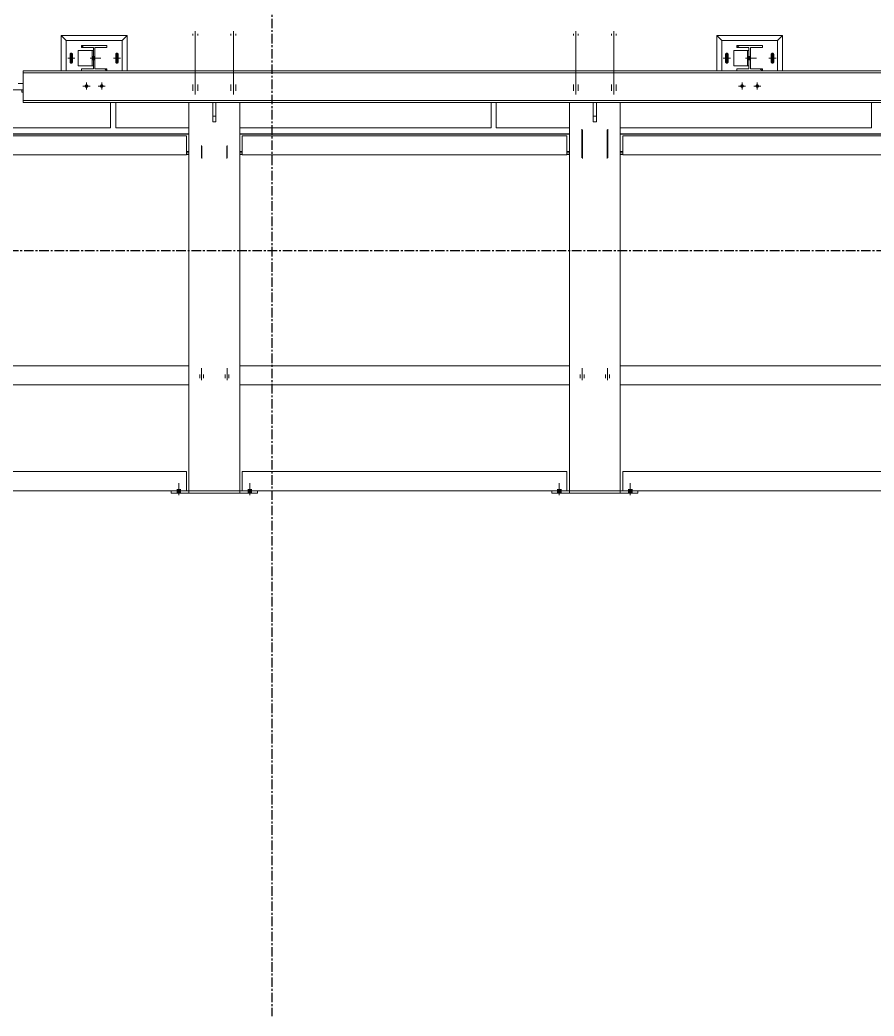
# Model space of a CAD drawing. Header units: millimetres. Extents: x -187664 to 435448, y -313239 to 299894.
# Drawn here: x 18172 to 21540, y -89020 to -85093 of the extents above; entities that cross this region are included whole.
import ezdxf

# ---------------------------------------------------------------- set-up
doc = ezdxf.new("R2010")
doc.units = ezdxf.units.MM
for name, pattern in [('CENTER', [2, 1.25, -0.25, 0.25, -0.25]), ('XKITLINE00', [0]), ('XKITLINE02', [4, 2, -2])]:
    doc.linetypes.add(name, pattern=pattern)
for name, color, linetype in [('000 - EXISTING_CONCRETE_MAIN_COLOR_1', 7, 'Continuous'), ('000 - EXISTING_PRECAST_MAIN_COLOR_1', 7, 'Continuous'), ('000 - EXISTING_STEEL-STRUCTURE_MAIN_COLOR_1', 7, 'Continuous'), ('000 - EXISTING_STEEL-STRUCTURE_MAIN_COLOR_2', 7, 'Continuous'), ('000 - EXISTING_STEEL-STRUCTURE_MAIN_COLOR_251', 7, 'Continuous')]:
    doc.layers.add(name, color=color, linetype=linetype)
doc.layers.add('000 - EXISTING_STEEL-STRUCTURE_DEF_SUB', color=7, linetype='Continuous', plot=False)
doc.layers.add('Bolt', color=7, linetype='Continuous', lineweight=0)
doc.layers.add('Part', color=7, linetype='Continuous', lineweight=0)

# ---------------------------------------------------------------- blocks, each defined once
blk = doc.blocks.new('*A112111')
at = {"layer": '000 - EXISTING_STEEL-STRUCTURE_DEF_SUB', "color": 7, "linetype": 'XKITLINE00', "lineweight": 0}
for p, q in [((162.343981, 138.520027), (162.279981, 138.584027)), ((162.279981, 138.584027), (162.279981, 138.584027)), ((162.703981, 138.160027), (162.655981, 138.208027)), ((163.079981, 137.784027), (163.015981, 137.848027))]:
    blk.add_line(p, q, dxfattribs=at)
blk = doc.blocks.new('*A113112')
at = {"layer": '000 - EXISTING_STEEL-STRUCTURE_DEF_SUB', "color": 7, "linetype": 'XKITLINE00', "lineweight": 0}
for p, q in [((183.019981, 138.520027), (182.955981, 138.584027)), ((182.955981, 138.584027), (182.955981, 138.584027)), ((183.379981, 138.160027), (183.331981, 138.208027)), ((183.755981, 137.784027), (183.691981, 137.848027))]:
    blk.add_line(p, q, dxfattribs=at)
blk = doc.blocks.new('*A302296')
at = {"layer": '000 - EXISTING_STEEL-STRUCTURE_MAIN_COLOR_251', "color": 7, "linetype": 'XKITLINE00', "lineweight": 0}
for p, q in [((157.552005, 125.14304), (157.552005, 124.54304)), ((157.552005, 125.14304), (165.592005, 125.14304)), ((165.592005, 125.14304), (165.592005, 124.54304)), ((157.552005, 124.54304), (165.592005, 124.54304))]:
    blk.add_line(p, q, dxfattribs=at)
blk = doc.blocks.new('*A304298')
at = {"layer": '000 - EXISTING_STEEL-STRUCTURE_MAIN_COLOR_251', "color": 7, "linetype": 'XKITLINE00', "lineweight": 0}
for p, q in [((157.472005, 128.48232), (165.672005, 128.48232)), ((157.472005, 127.88232), (165.672005, 127.88232))]:
    blk.add_line(p, q, dxfattribs=at)
blk = doc.blocks.new('*A305299')
at = {"layer": '000 - EXISTING_STEEL-STRUCTURE_MAIN_COLOR_251', "color": 7, "linetype": 'XKITLINE00', "lineweight": 0}
for p, q in [((157.472005, 135.794399), (165.672005, 135.794399)), ((157.472005, 135.790212), (165.672005, 135.790212)), ((165.592005, 135.735782), (157.552005, 135.735782)), ((157.552005, 135.735782), (157.552005, 135.731595)), ((157.552005, 135.731595), (165.592005, 135.731595)), ((157.552005, 135.731595), (157.552005, 135.132418)), ((165.592005, 135.731595), (165.592005, 135.735782)), ((165.592005, 135.132418), (165.592005, 135.731595)), ((157.472005, 135.242963), (157.552005, 135.242963)), ((157.472005, 135.194814), (157.552005, 135.194814)), ((157.472005, 135.142885), (157.552005, 135.142885)), ((157.552005, 135.132418), (165.592005, 135.132418)), ((165.592005, 135.242963), (165.672005, 135.242963)), ((165.592005, 135.194814), (165.672005, 135.194814)), ((165.592005, 135.142885), (165.672005, 135.142885))]:
    blk.add_line(p, q, dxfattribs=at)
blk = doc.blocks.new('*A311305')
at = {"layer": '000 - EXISTING_PRECAST_MAIN_COLOR_1', "color": 7, "linetype": 'XKITLINE00', "lineweight": 0}
for p, q in [((153.680005, 137.186511), (153.680005, 135.986511)), ((153.680005, 137.186511), (155.591973, 137.186511)), ((157.480005, 136.226511), (157.480005, 137.151988)), ((160.439981, 137.186511), (157.751973, 137.186511)), ((160.400005, 137.106511), (160.400005, 137.186511)), ((160.400005, 137.106511), (160.439981, 137.108509)), ((160.439981, 137.106511), (160.400005, 137.106511)), ((163.200005, 135.986511), (163.200005, 136.784027)), ((157.472005, 136.226511), (157.480005, 136.226511)), ((153.680005, 135.986511), (155.872005, 135.986511)), ((157.472005, 135.986511), (163.200005, 135.986511))]:
    blk.add_line(p, q, dxfattribs=at)
blk = doc.blocks.new('*A408397')
at = {"layer": '000 - EXISTING_CONCRETE_MAIN_COLOR_1', "color": 7, "linetype": 'XKITLINE00', "lineweight": 0}
blk.add_line((160.279981, 137.384027), (160.439981, 137.384027), dxfattribs=at)
blk = doc.blocks.new('*A443432')
at = {"layer": '000 - EXISTING_STEEL-STRUCTURE_MAIN_COLOR_2', "color": 7, "linetype": 'XKITLINE00', "lineweight": 0}
for p, q in [((160.439981, 137.784027), (160.439981, 136.784027)), ((160.439981, 137.784027), (162.279981, 137.784027)), ((160.439981, 137.720027), (206.271981, 137.720027)), ((163.079981, 137.784027), (182.955981, 137.784027)), ((183.755981, 137.784027), (203.631981, 137.784027)), ((206.271981, 137.784027), (204.431981, 137.784027)), ((206.271981, 137.784027), (206.271981, 136.784027)), ((160.439981, 136.848027), (206.271981, 136.848027)), ((160.439981, 136.784027), (206.271981, 136.784027))]:
    blk.add_line(p, q, dxfattribs=at)
blk = doc.blocks.new('*A492481')
at = {"layer": '000 - EXISTING_STEEL-STRUCTURE_MAIN_COLOR_251', "color": 7, "linetype": 'XKITLINE00', "lineweight": 0}
for p, q in [((179.352005, 125.14304), (179.352005, 124.54304)), ((179.352005, 125.14304), (189.592005, 125.14304)), ((189.592005, 125.14304), (189.592005, 124.54304)), ((179.352005, 124.54304), (189.592005, 124.54304))]:
    blk.add_line(p, q, dxfattribs=at)
blk = doc.blocks.new('*A493482')
at = {"layer": '000 - EXISTING_STEEL-STRUCTURE_MAIN_COLOR_251', "color": 7, "linetype": 'XKITLINE00', "lineweight": 0}
for p, q in [((167.352005, 125.14304), (167.352005, 124.54304)), ((167.352005, 125.14304), (177.592005, 125.14304)), ((177.592005, 125.14304), (177.592005, 124.54304)), ((167.352005, 124.54304), (177.592005, 124.54304))]:
    blk.add_line(p, q, dxfattribs=at)
blk = doc.blocks.new('*A494483')
at = {"layer": '000 - EXISTING_STEEL-STRUCTURE_DEF_SUB', "color": 7, "linetype": 'XKITLINE00', "lineweight": 0}
for p, q in [((163.079981, 138.584027), (162.279981, 138.584027)), ((162.279981, 138.584027), (162.279981, 138.520027)), ((163.079981, 138.520027), (163.079981, 138.584027)), ((162.279981, 138.520027), (162.655981, 138.520027)), ((162.655981, 138.520027), (162.655981, 137.848027)), ((162.703981, 138.520027), (163.079981, 138.520027)), ((162.703981, 137.848027), (162.703981, 138.520027)), ((162.655981, 137.848027), (162.279981, 137.848027)), ((162.279981, 137.848027), (162.279981, 137.784027)), ((162.279981, 137.784027), (163.079981, 137.784027)), ((163.079981, 137.848027), (162.703981, 137.848027)), ((163.079981, 137.784027), (163.079981, 137.848027))]:
    blk.add_line(p, q, dxfattribs=at)
blk = doc.blocks.new('*A495484')
at = {"layer": '000 - EXISTING_STEEL-STRUCTURE_DEF_SUB', "color": 7, "linetype": 'XKITLINE00', "lineweight": 0}
for p, q in [((183.755981, 138.584027), (182.955981, 138.584027)), ((182.955981, 138.584027), (182.955981, 138.520027)), ((183.755981, 138.520027), (183.755981, 138.584027)), ((182.955981, 138.520027), (183.331981, 138.520027)), ((183.331981, 138.520027), (183.331981, 137.848027)), ((183.379981, 138.520027), (183.755981, 138.520027)), ((183.379981, 137.848027), (183.379981, 138.520027)), ((183.331981, 137.848027), (182.955981, 137.848027)), ((182.955981, 137.848027), (182.955981, 137.784027)), ((182.955981, 137.784027), (183.755981, 137.784027)), ((183.755981, 137.848027), (183.379981, 137.848027)), ((183.755981, 137.784027), (183.755981, 137.848027))]:
    blk.add_line(p, q, dxfattribs=at)
blk = doc.blocks.new('*A496485')
at = {"layer": '000 - EXISTING_STEEL-STRUCTURE_MAIN_COLOR_251', "color": 7, "linetype": 'XKITLINE00', "lineweight": 0}
for p, q in [((179.272005, 128.48232), (189.672005, 128.48232)), ((179.272005, 127.88232), (189.672005, 127.88232))]:
    blk.add_line(p, q, dxfattribs=at)
blk = doc.blocks.new('*A497486')
at = {"layer": '000 - EXISTING_STEEL-STRUCTURE_MAIN_COLOR_251', "color": 7, "linetype": 'XKITLINE00', "lineweight": 0}
for p, q in [((167.272005, 128.48232), (177.672005, 128.48232)), ((167.272005, 127.88232), (177.672005, 127.88232))]:
    blk.add_line(p, q, dxfattribs=at)
blk = doc.blocks.new('*A498487')
at = {"layer": '000 - EXISTING_STEEL-STRUCTURE_MAIN_COLOR_251', "color": 7, "linetype": 'XKITLINE00', "lineweight": 0}
for p, q in [((179.272005, 135.794399), (189.672005, 135.794399)), ((179.272005, 135.790212), (189.672005, 135.790212)), ((189.592005, 135.735782), (179.352005, 135.735782)), ((179.352005, 135.735782), (179.352005, 135.731595)), ((179.352005, 135.731595), (189.592005, 135.731595)), ((179.352005, 135.731595), (179.352005, 135.132418)), ((189.592005, 135.731595), (189.592005, 135.735782)), ((189.592005, 135.132418), (189.592005, 135.731595)), ((179.272005, 135.242963), (179.352005, 135.242963)), ((179.272005, 135.194814), (179.352005, 135.194814)), ((179.272005, 135.142885), (179.352005, 135.142885)), ((179.352005, 135.132418), (189.592005, 135.132418)), ((189.592005, 135.242963), (189.672005, 135.242963)), ((189.592005, 135.194814), (189.672005, 135.194814)), ((189.592005, 135.142885), (189.672005, 135.142885))]:
    blk.add_line(p, q, dxfattribs=at)
blk = doc.blocks.new('*A499488')
at = {"layer": '000 - EXISTING_STEEL-STRUCTURE_MAIN_COLOR_251', "color": 7, "linetype": 'XKITLINE00', "lineweight": 0}
for p, q in [((167.272005, 135.794399), (177.672005, 135.794399)), ((167.272005, 135.790212), (177.672005, 135.790212)), ((177.592005, 135.735782), (167.352005, 135.735782)), ((167.352005, 135.735782), (167.352005, 135.731595)), ((167.352005, 135.731595), (177.592005, 135.731595)), ((167.352005, 135.731595), (167.352005, 135.132418)), ((177.592005, 135.731595), (177.592005, 135.735782)), ((177.592005, 135.132418), (177.592005, 135.731595)), ((167.272005, 135.242963), (167.352005, 135.242963)), ((167.272005, 135.194814), (167.352005, 135.194814)), ((167.272005, 135.142885), (167.352005, 135.142885)), ((167.352005, 135.132418), (177.592005, 135.132418)), ((177.592005, 135.242963), (177.672005, 135.242963)), ((177.592005, 135.194814), (177.672005, 135.194814)), ((177.592005, 135.142885), (177.672005, 135.142885))]:
    blk.add_line(p, q, dxfattribs=at)
blk = doc.blocks.new('*A500489')
at = {"layer": '000 - EXISTING_STEEL-STRUCTURE_MAIN_COLOR_1', "color": 7, "linetype": 'XKITLINE00', "lineweight": 0}
for p, q in [((177.112005, 124.46304), (177.112005, 124.54304)), ((179.832005, 124.46304), (177.112005, 124.46304)), ((179.352005, 124.54304), (177.592005, 124.54304)), ((177.672005, 124.54304), (177.672005, 124.46304)), ((179.272005, 124.46304), (179.272005, 124.54304)), ((179.832005, 124.46304), (179.832005, 124.54304))]:
    blk.add_line(p, q, dxfattribs=at)
blk = doc.blocks.new('*A501490')
at = {"layer": '000 - EXISTING_STEEL-STRUCTURE_MAIN_COLOR_1', "color": 7, "linetype": 'XKITLINE00', "lineweight": 0}
for p, q in [((165.112005, 124.46304), (165.112005, 124.54304)), ((167.832005, 124.46304), (165.112005, 124.46304)), ((167.352005, 124.54304), (165.592005, 124.54304)), ((165.672005, 124.54304), (165.672005, 124.46304)), ((167.272005, 124.46304), (167.272005, 124.54304)), ((167.832005, 124.46304), (167.832005, 124.54304))]:
    blk.add_line(p, q, dxfattribs=at)
blk = doc.blocks.new('*A503492')
at = {"layer": '000 - EXISTING_PRECAST_MAIN_COLOR_1', "color": 7, "linetype": 'XKITLINE00', "lineweight": 0}
for p, q in [((175.360005, 136.784027), (175.360005, 135.986511)), ((187.200005, 135.986511), (187.200005, 136.784027)), ((175.360005, 135.986511), (177.672005, 135.986511)), ((179.272005, 135.986511), (187.200005, 135.986511))]:
    blk.add_line(p, q, dxfattribs=at)
blk = doc.blocks.new('*A504493')
at = {"layer": '000 - EXISTING_PRECAST_MAIN_COLOR_1', "color": 7, "linetype": 'XKITLINE00', "lineweight": 0}
for p, q in [((163.360005, 136.784027), (163.360005, 135.986511)), ((175.200005, 135.986511), (175.200005, 136.784027)), ((163.360005, 135.986511), (165.672005, 135.986511)), ((167.272005, 135.986511), (175.200005, 135.986511))]:
    blk.add_line(p, q, dxfattribs=at)
blk = doc.blocks.new('*A505494')
at = {"layer": '000 - EXISTING_STEEL-STRUCTURE_MAIN_COLOR_1', "color": 7, "linetype": 'XKITLINE00', "lineweight": 0}
for p, q in [((177.672005, 124.54304), (177.672005, 136.784027)), ((179.272005, 136.784027), (179.272005, 124.54304)), ((179.272005, 124.54304), (177.672005, 124.54304))]:
    blk.add_line(p, q, dxfattribs=at)
blk = doc.blocks.new('*A506495')
at = {"layer": '000 - EXISTING_STEEL-STRUCTURE_MAIN_COLOR_1', "color": 7, "linetype": 'XKITLINE00', "lineweight": 0}
for p, q in [((165.672005, 124.54304), (165.672005, 136.784027)), ((167.272005, 136.784027), (167.272005, 124.54304)), ((167.272005, 124.54304), (165.672005, 124.54304))]:
    blk.add_line(p, q, dxfattribs=at)
blk = doc.blocks.new('*A507496')
at = {"layer": 'Part', "color": 7, "linetype": 'XKITLINE00', "lineweight": 0}
for p, q in [((160.400005, 137.106511), (160.400005, 137.186511)), ((160.400005, 137.186511), (160.439981, 137.186511)), ((160.439981, 137.106511), (160.400005, 137.106511))]:
    blk.add_line(p, q, dxfattribs=at)
blk = doc.blocks.new('*A508497')
at = {"layer": 'Part', "color": 7, "linetype": 'XKITLINE00', "lineweight": 0}
for p, q in [((166.424005, 136.171017), (166.424005, 136.784027)), ((166.520005, 136.784027), (166.520005, 136.171017)), ((166.424005, 136.351988), (166.520005, 136.351988)), ((166.520005, 136.171017), (166.424005, 136.171017))]:
    blk.add_line(p, q, dxfattribs=at)
blk = doc.blocks.new('*A509498')
at = {"layer": '000 - EXISTING_STEEL-STRUCTURE_DEF_SUB', "color": 7, "linetype": 'XKITLINE00', "lineweight": 0}
for p, q in [((162.655981, 138.424053), (162.175981, 138.424053)), ((162.175981, 138.424053), (162.175981, 137.944053)), ((162.615981, 138.424053), (162.615981, 137.944053)), ((162.175981, 137.944053), (162.655981, 137.944053))]:
    blk.add_line(p, q, dxfattribs=at)
blk = doc.blocks.new('*A510499')
at = {"layer": '000 - EXISTING_STEEL-STRUCTURE_DEF_SUB', "color": 7, "linetype": 'XKITLINE00', "lineweight": 0}
for p, q in [((161.639981, 137.784027), (161.639981, 138.904027)), ((161.639981, 138.904027), (163.719981, 138.904027)), ((161.799981, 138.744027), (161.639981, 138.904027)), ((163.559981, 138.744027), (163.719981, 138.904027)), ((163.719981, 138.904027), (163.719981, 137.784027))]:
    blk.add_line(p, q, dxfattribs=at)
blk = doc.blocks.new('*A511500')
at = {"layer": '000 - EXISTING_STEEL-STRUCTURE_DEF_SUB', "color": 7, "linetype": 'XKITLINE00', "lineweight": 0}
for p, q in [((163.559981, 138.744027), (161.799981, 138.744027)), ((161.799981, 138.744027), (161.799981, 137.784027)), ((163.559981, 137.784027), (163.559981, 138.744027))]:
    blk.add_line(p, q, dxfattribs=at)
blk = doc.blocks.new('*A512501')
at = {"layer": 'Part', "color": 7, "linetype": 'XKITLINE00', "lineweight": 0}
for p, q in [((178.424005, 136.171017), (178.424005, 136.784027)), ((178.520005, 136.784027), (178.520005, 136.171017)), ((178.424005, 136.351988), (178.520005, 136.351988)), ((178.520005, 136.171017), (178.424005, 136.171017))]:
    blk.add_line(p, q, dxfattribs=at)
blk = doc.blocks.new('*A513502')
at = {"layer": '000 - EXISTING_STEEL-STRUCTURE_DEF_SUB', "color": 7, "linetype": 'XKITLINE00', "lineweight": 0}
for p, q in [((184.235981, 138.744027), (182.475981, 138.744027)), ((182.475981, 138.744027), (182.475981, 137.784027)), ((184.235981, 137.784027), (184.235981, 138.744027))]:
    blk.add_line(p, q, dxfattribs=at)
blk = doc.blocks.new('*A514503')
at = {"layer": '000 - EXISTING_STEEL-STRUCTURE_DEF_SUB', "color": 7, "linetype": 'XKITLINE00', "lineweight": 0}
for p, q in [((182.315981, 137.784027), (182.315981, 138.904027)), ((182.315981, 138.904027), (184.395981, 138.904027)), ((182.475981, 138.744027), (182.315981, 138.904027)), ((184.235981, 138.744027), (184.395981, 138.904027)), ((184.395981, 138.904027), (184.395981, 137.784027))]:
    blk.add_line(p, q, dxfattribs=at)
blk = doc.blocks.new('*A515504')
at = {"layer": '000 - EXISTING_STEEL-STRUCTURE_DEF_SUB', "color": 7, "linetype": 'XKITLINE00', "lineweight": 0}
for p, q in [((183.331981, 138.424053), (182.851981, 138.424053)), ((182.851981, 138.424053), (182.851981, 137.944053)), ((183.291981, 138.424053), (183.291981, 137.944053)), ((182.851981, 137.944053), (183.331981, 137.944053))]:
    blk.add_line(p, q, dxfattribs=at)
blk = doc.blocks.new('*A516505')
at = {"layer": '000 - EXISTING_STEEL-STRUCTURE_DEF_SUB', "color": 7, "linetype": 'XKITLINE02', "lineweight": 0}
for p, q in [((178.063507, 135.04366), (178.063507, 135.426503)), ((178.080071, 135.022904), (178.080071, 135.405747))]:
    blk.add_line(p, q, dxfattribs=at)
blk = doc.blocks.new('*A517506')
at = {"layer": '000 - EXISTING_STEEL-STRUCTURE_DEF_SUB', "color": 7, "linetype": 'XKITLINE02', "lineweight": 0}
for p, q in [((178.880493, 135.04366), (178.880493, 135.426503)), ((178.863929, 135.022904), (178.863929, 135.405747))]:
    blk.add_line(p, q, dxfattribs=at)
blk = doc.blocks.new('*A518507')
at = {"layer": 'Bolt', "color": 7, "linetype": 'XKITLINE02', "lineweight": 0}
for p, q in [((178.863929, 135.058932), (178.863929, 135.921127)), ((178.880493, 135.079688), (178.880493, 135.941883))]:
    blk.add_line(p, q, dxfattribs=at)
blk = doc.blocks.new('*A519508')
at = {"layer": 'Bolt', "color": 7, "linetype": 'XKITLINE02', "lineweight": 0}
for p, q in [((178.063507, 135.079688), (178.063507, 135.941883)), ((178.080071, 135.058932), (178.080071, 135.921127))]:
    blk.add_line(p, q, dxfattribs=at)
blk = doc.blocks.new('*A520509')
at = {"layer": 'Bolt', "color": 7, "linetype": 'XKITLINE02', "lineweight": 0}
for p, q in [((177.795973, 138.951988), (177.795973, 138.903988)), ((177.795973, 138.951988), (177.795973, 138.903988)), ((177.871973, 139.036468), (177.871973, 136.871988)), ((177.871973, 139.036468), (177.871973, 136.871988)), ((177.947973, 138.951988), (177.947973, 138.903988)), ((177.947973, 138.951988), (177.947973, 138.903988)), ((178.995973, 138.951988), (178.995973, 138.903988)), ((178.995973, 138.951988), (178.995973, 138.903988)), ((179.071973, 139.036468), (179.071973, 136.871988)), ((179.071973, 139.036468), (179.071973, 136.871988)), ((179.147973, 138.951988), (179.147973, 138.903988)), ((179.147973, 138.951988), (179.147973, 138.903988)), ((177.795973, 137.351988), (177.795973, 137.151988)), ((177.795973, 137.351988), (177.795973, 137.151988)), ((177.947973, 137.351988), (177.947973, 137.151988)), ((177.947973, 137.351988), (177.947973, 137.151988)), ((178.995973, 137.351988), (178.995973, 137.151988)), ((178.995973, 137.351988), (178.995973, 137.151988)), ((179.147973, 137.351988), (179.147973, 137.151988)), ((179.147973, 137.351988), (179.147973, 137.151988))]:
    blk.add_line(p, q, dxfattribs=at)
blk = doc.blocks.new('*A521510')
at = {"layer": '000 - EXISTING_STEEL-STRUCTURE_DEF_SUB'}
for points in [[(182.676, 138.344), (182.688, 138.325), (182.692, 138.304), (182.692, 138.064), (182.688, 138.043), (182.676, 138.024), (182.657, 138.012), (182.636, 138.008), (182.615, 138.012), (182.596, 138.024), (182.584, 138.043), (182.58, 138.064), (182.58, 138.304), (182.584, 138.325), (182.596, 138.344), (182.615, 138.356), (182.636, 138.36), (182.657, 138.356)], [(184.116, 138.344), (184.128, 138.325), (184.132, 138.304), (184.132, 138.064), (184.128, 138.043), (184.116, 138.024), (184.097, 138.012), (184.076, 138.008), (184.055, 138.012), (184.036, 138.024), (184.024, 138.043), (184.02, 138.064), (184.02, 138.304), (184.024, 138.325), (184.036, 138.344), (184.055, 138.356), (184.076, 138.36), (184.097, 138.356)]]:
    blk.add_hatch(color=7, dxfattribs=at).paths.add_polyline_path(points, flags=17)
at = {"layer": '000 - EXISTING_STEEL-STRUCTURE_DEF_SUB', "color": 7, "linetype": 'XKITLINE00', "lineweight": 0}
for p, q in [((182.636, 138.072), (182.636, 138.296)), ((184.076, 138.072), (184.076, 138.296)), ((182.748, 138.184), (182.524, 138.184)), ((184.188, 138.184), (183.964, 138.184))]:
    blk.add_line(p, q, dxfattribs=at)
blk = doc.blocks.new('*A522511')
at = {"layer": '000 - EXISTING_STEEL-STRUCTURE_DEF_SUB'}
for points in [[(183.292, 138.24), (183.332, 138.24), (183.332, 138.128), (183.292, 138.128)], [(183.332, 138.24), (183.38, 138.24), (183.38, 138.128), (183.332, 138.128)]]:
    blk.add_hatch(color=7, dxfattribs=at).paths.add_polyline_path(points, flags=17)
at = {"layer": '000 - EXISTING_STEEL-STRUCTURE_DEF_SUB', "color": 7, "linetype": 'XKITLINE00', "lineweight": 0}
for p, q in [((183.229, 138.184), (183.572, 138.184)), ((183.292, 138.24), (183.332, 138.24)), ((183.292, 138.128), (183.332, 138.128)), ((183.332, 138.24), (183.38, 138.24)), ((183.332, 138.128), (183.38, 138.128))]:
    blk.add_line(p, q, dxfattribs=at)
blk = doc.blocks.new('*A523512')
at = {"layer": '000 - EXISTING_STEEL-STRUCTURE_DEF_SUB'}
for points in [[(162.495, 137.293), (162.492, 137.283), (162.487, 137.273), (162.48, 137.264), (162.471, 137.257), (162.461, 137.252), (162.451, 137.249), (162.44, 137.248), (162.429, 137.249), (162.419, 137.252), (162.409, 137.257), (162.4, 137.264), (162.393, 137.273), (162.388, 137.283), (162.385, 137.293), (162.384, 137.304), (162.385, 137.315), (162.388, 137.325), (162.393, 137.335), (162.4, 137.344), (162.409, 137.351), (162.419, 137.356), (162.429, 137.359), (162.44, 137.36), (162.451, 137.359), (162.461, 137.356), (162.471, 137.351), (162.48, 137.344), (162.487, 137.335), (162.492, 137.325), (162.495, 137.315), (162.496, 137.304)], [(162.975, 137.293), (162.972, 137.283), (162.967, 137.273), (162.96, 137.264), (162.951, 137.257), (162.941, 137.252), (162.931, 137.249), (162.92, 137.248), (162.909, 137.249), (162.899, 137.252), (162.889, 137.257), (162.88, 137.264), (162.873, 137.273), (162.868, 137.283), (162.865, 137.293), (162.864, 137.304), (162.865, 137.315), (162.868, 137.325), (162.873, 137.335), (162.88, 137.344), (162.889, 137.351), (162.899, 137.356), (162.909, 137.359), (162.92, 137.36), (162.931, 137.359), (162.941, 137.356), (162.951, 137.351), (162.96, 137.344), (162.967, 137.335), (162.972, 137.325), (162.975, 137.315), (162.976, 137.304)]]:
    blk.add_hatch(color=7, dxfattribs=at).paths.add_polyline_path(points, flags=17)
at = {"layer": '000 - EXISTING_STEEL-STRUCTURE_DEF_SUB', "color": 7, "linetype": 'XKITLINE00', "lineweight": 0}
for p, q in [((162.552, 137.304), (162.328, 137.304)), ((162.44, 137.416), (162.44, 137.192)), ((163.032, 137.304), (162.808, 137.304)), ((162.92, 137.416), (162.92, 137.192))]:
    blk.add_line(p, q, dxfattribs=at)
blk = doc.blocks.new('*A524513')
at = {"layer": '000 - EXISTING_STEEL-STRUCTURE_DEF_SUB'}
for points in [[(183.171, 137.293), (183.168, 137.283), (183.163, 137.273), (183.156, 137.264), (183.147, 137.257), (183.137, 137.252), (183.127, 137.249), (183.116, 137.248), (183.105, 137.249), (183.095, 137.252), (183.085, 137.257), (183.076, 137.264), (183.069, 137.273), (183.064, 137.283), (183.061, 137.293), (183.06, 137.304), (183.061, 137.315), (183.064, 137.325), (183.069, 137.335), (183.076, 137.344), (183.085, 137.351), (183.095, 137.356), (183.105, 137.359), (183.116, 137.36), (183.127, 137.359), (183.137, 137.356), (183.147, 137.351), (183.156, 137.344), (183.163, 137.335), (183.168, 137.325), (183.171, 137.315), (183.172, 137.304)], [(183.651, 137.293), (183.648, 137.283), (183.643, 137.273), (183.636, 137.264), (183.627, 137.257), (183.617, 137.252), (183.607, 137.249), (183.596, 137.248), (183.585, 137.249), (183.575, 137.252), (183.565, 137.257), (183.556, 137.264), (183.549, 137.273), (183.544, 137.283), (183.541, 137.293), (183.54, 137.304), (183.541, 137.315), (183.544, 137.325), (183.549, 137.335), (183.556, 137.344), (183.565, 137.351), (183.575, 137.356), (183.585, 137.359), (183.596, 137.36), (183.607, 137.359), (183.617, 137.356), (183.627, 137.351), (183.636, 137.344), (183.643, 137.335), (183.648, 137.325), (183.651, 137.315), (183.652, 137.304)]]:
    blk.add_hatch(color=7, dxfattribs=at).paths.add_polyline_path(points, flags=17)
at = {"layer": '000 - EXISTING_STEEL-STRUCTURE_DEF_SUB', "color": 7, "linetype": 'XKITLINE00', "lineweight": 0}
for p, q in [((183.228, 137.304), (183.004, 137.304)), ((183.116, 137.416), (183.116, 137.192)), ((183.708, 137.304), (183.484, 137.304)), ((183.596, 137.416), (183.596, 137.192))]:
    blk.add_line(p, q, dxfattribs=at)
blk = doc.blocks.new('*A532521')
at = {"layer": '000 - EXISTING_STEEL-STRUCTURE_DEF_SUB'}
for points in [[(167.536, 124.543), (167.536, 124.595), (167.648, 124.595), (167.648, 124.543)], [(167.536, 124.543), (167.536, 124.595), (167.648, 124.595), (167.648, 124.543)], [(167.536, 124.463), (167.536, 124.543), (167.648, 124.543), (167.648, 124.463)], [(167.536, 124.463), (167.536, 124.543), (167.648, 124.543), (167.648, 124.463)]]:
    blk.add_hatch(color=7, dxfattribs=at).paths.add_polyline_path(points, flags=17)
at = {"layer": '000 - EXISTING_STEEL-STRUCTURE_DEF_SUB', "color": 7, "linetype": 'XKITLINE00', "lineweight": 0}
for p, q in [((167.592, 124.4), (167.592, 124.783)), ((167.592, 124.4), (167.592, 124.783)), ((167.536, 124.543), (167.536, 124.595)), ((167.536, 124.543), (167.536, 124.595)), ((167.536, 124.463), (167.536, 124.543)), ((167.536, 124.463), (167.536, 124.543)), ((167.648, 124.543), (167.648, 124.595)), ((167.648, 124.543), (167.648, 124.595)), ((167.648, 124.463), (167.648, 124.543)), ((167.648, 124.463), (167.648, 124.543))]:
    blk.add_line(p, q, dxfattribs=at)
blk = doc.blocks.new('*A533522')
at = {"layer": '000 - EXISTING_STEEL-STRUCTURE_DEF_SUB'}
for points in [[(177.408, 124.595), (177.408, 124.543), (177.296, 124.543), (177.296, 124.595)], [(177.408, 124.595), (177.408, 124.543), (177.296, 124.543), (177.296, 124.595)], [(177.408, 124.543), (177.408, 124.463), (177.296, 124.463), (177.296, 124.543)], [(177.408, 124.543), (177.408, 124.463), (177.296, 124.463), (177.296, 124.543)]]:
    blk.add_hatch(color=7, dxfattribs=at).paths.add_polyline_path(points, flags=17)
at = {"layer": '000 - EXISTING_STEEL-STRUCTURE_DEF_SUB', "color": 7, "linetype": 'XKITLINE00', "lineweight": 0}
for p, q in [((177.352, 124.4), (177.352, 124.783)), ((177.352, 124.4), (177.352, 124.783)), ((177.296, 124.543), (177.296, 124.595)), ((177.296, 124.543), (177.296, 124.595)), ((177.296, 124.463), (177.296, 124.543)), ((177.296, 124.463), (177.296, 124.543)), ((177.408, 124.543), (177.408, 124.595)), ((177.408, 124.543), (177.408, 124.595)), ((177.408, 124.463), (177.408, 124.543)), ((177.408, 124.463), (177.408, 124.543))]:
    blk.add_line(p, q, dxfattribs=at)
blk = doc.blocks.new('*A534523')
at = {"layer": '000 - EXISTING_STEEL-STRUCTURE_DEF_SUB'}
for points in [[(165.408, 124.595), (165.408, 124.543), (165.296, 124.543), (165.296, 124.595)], [(165.408, 124.595), (165.408, 124.543), (165.296, 124.543), (165.296, 124.595)], [(165.408, 124.543), (165.408, 124.463), (165.296, 124.463), (165.296, 124.543)], [(165.408, 124.543), (165.408, 124.463), (165.296, 124.463), (165.296, 124.543)]]:
    blk.add_hatch(color=7, dxfattribs=at).paths.add_polyline_path(points, flags=17)
at = {"layer": '000 - EXISTING_STEEL-STRUCTURE_DEF_SUB', "color": 7, "linetype": 'XKITLINE00', "lineweight": 0}
for p, q in [((165.352, 124.4), (165.352, 124.783)), ((165.352, 124.4), (165.352, 124.783)), ((165.296, 124.543), (165.296, 124.595)), ((165.296, 124.543), (165.296, 124.595)), ((165.296, 124.463), (165.296, 124.543)), ((165.296, 124.463), (165.296, 124.543)), ((165.408, 124.543), (165.408, 124.595)), ((165.408, 124.543), (165.408, 124.595)), ((165.408, 124.463), (165.408, 124.543)), ((165.408, 124.463), (165.408, 124.543))]:
    blk.add_line(p, q, dxfattribs=at)
blk = doc.blocks.new('*A535524')
at = {"layer": '000 - EXISTING_STEEL-STRUCTURE_DEF_SUB', "color": 7, "linetype": 'XKITLINE02', "lineweight": 0}
for p, q in [((166.011995, 128.16232), (166.011995, 128.20232)), ((166.011995, 128.16232), (166.011995, 128.20232)), ((166.071995, 128.02696), (166.071995, 128.41032)), ((166.071995, 128.02696), (166.071995, 128.41032)), ((166.131995, 128.16232), (166.131995, 128.20232)), ((166.131995, 128.16232), (166.131995, 128.20232)), ((166.011995, 128.09032), (166.011995, 128.16232)), ((166.011995, 128.09032), (166.011995, 128.16232)), ((166.131995, 128.09032), (166.131995, 128.16232)), ((166.131995, 128.09032), (166.131995, 128.16232))]:
    blk.add_line(p, q, dxfattribs=at)
blk = doc.blocks.new('*A536525')
at = {"layer": '000 - EXISTING_STEEL-STRUCTURE_DEF_SUB', "color": 7, "linetype": 'XKITLINE02', "lineweight": 0}
for p, q in [((166.812005, 128.16232), (166.812005, 128.20232)), ((166.812005, 128.16232), (166.812005, 128.20232)), ((166.872005, 128.02696), (166.872005, 128.41032)), ((166.872005, 128.02696), (166.872005, 128.41032)), ((166.932005, 128.16232), (166.932005, 128.20232)), ((166.932005, 128.16232), (166.932005, 128.20232)), ((166.812005, 128.09032), (166.812005, 128.16232)), ((166.812005, 128.09032), (166.812005, 128.16232)), ((166.932005, 128.09032), (166.932005, 128.16232)), ((166.932005, 128.09032), (166.932005, 128.16232))]:
    blk.add_line(p, q, dxfattribs=at)
blk = doc.blocks.new('*A537526')
at = {"layer": '000 - EXISTING_STEEL-STRUCTURE_DEF_SUB', "color": 7, "linetype": 'XKITLINE02', "lineweight": 0}
for p, q in [((166.880493, 135.043664), (166.880493, 135.426506)), ((166.863929, 135.022904), (166.863929, 135.405747))]:
    blk.add_line(p, q, dxfattribs=at)
blk = doc.blocks.new('*A538527')
at = {"layer": 'Bolt', "color": 7, "linetype": 'XKITLINE02', "lineweight": 0}
for p, q in [((165.795973, 138.951988), (165.795973, 138.903988)), ((165.795973, 138.951988), (165.795973, 138.903988)), ((165.871973, 139.036468), (165.871973, 136.871988)), ((165.871973, 139.036468), (165.871973, 136.871988)), ((165.947973, 138.951988), (165.947973, 138.903988)), ((165.947973, 138.951988), (165.947973, 138.903988)), ((166.995973, 138.951988), (166.995973, 138.903988)), ((166.995973, 138.951988), (166.995973, 138.903988)), ((167.071973, 139.036468), (167.071973, 136.871988)), ((167.071973, 139.036468), (167.071973, 136.871988)), ((167.147973, 138.951988), (167.147973, 138.903988)), ((167.147973, 138.951988), (167.147973, 138.903988)), ((165.795973, 137.351988), (165.795973, 137.151988)), ((165.795973, 137.351988), (165.795973, 137.151988)), ((165.947973, 137.351988), (165.947973, 137.151988)), ((165.947973, 137.351988), (165.947973, 137.151988)), ((166.995973, 137.351988), (166.995973, 137.151988)), ((166.995973, 137.351988), (166.995973, 137.151988)), ((167.147973, 137.351988), (167.147973, 137.151988)), ((167.147973, 137.351988), (167.147973, 137.151988))]:
    blk.add_line(p, q, dxfattribs=at)
blk = doc.blocks.new('*A539528')
at = {"layer": '000 - EXISTING_STEEL-STRUCTURE_DEF_SUB', "color": 7, "linetype": 'XKITLINE02', "lineweight": 0}
for p, q in [((166.063507, 135.04366), (166.063507, 135.426503)), ((166.080071, 135.022904), (166.080071, 135.405747))]:
    blk.add_line(p, q, dxfattribs=at)
blk = doc.blocks.new('*A540529')
at = {"layer": '000 - EXISTING_STEEL-STRUCTURE_DEF_SUB'}
for points in [[(162, 138.344), (162.012, 138.325), (162.016, 138.304), (162.016, 138.064), (162.012, 138.043), (162, 138.024), (161.981, 138.012), (161.96, 138.008), (161.939, 138.012), (161.92, 138.024), (161.908, 138.043), (161.904, 138.064), (161.904, 138.304), (161.908, 138.325), (161.92, 138.344), (161.939, 138.356), (161.96, 138.36), (161.981, 138.356)], [(163.44, 138.344), (163.452, 138.325), (163.456, 138.304), (163.456, 138.064), (163.452, 138.043), (163.44, 138.024), (163.421, 138.012), (163.4, 138.008), (163.379, 138.012), (163.36, 138.024), (163.348, 138.043), (163.344, 138.064), (163.344, 138.304), (163.348, 138.325), (163.36, 138.344), (163.379, 138.356), (163.4, 138.36), (163.421, 138.356)]]:
    blk.add_hatch(color=7, dxfattribs=at).paths.add_polyline_path(points, flags=17)
at = {"layer": '000 - EXISTING_STEEL-STRUCTURE_DEF_SUB', "color": 7, "linetype": 'XKITLINE00', "lineweight": 0}
for p, q in [((161.96, 138.072), (161.96, 138.296)), ((163.4, 138.072), (163.4, 138.296)), ((162.072, 138.184), (161.848, 138.184)), ((163.512, 138.184), (163.288, 138.184))]:
    blk.add_line(p, q, dxfattribs=at)
blk = doc.blocks.new('*A541530')
at = {"layer": '000 - EXISTING_STEEL-STRUCTURE_DEF_SUB'}
for points in [[(162.616, 138.24), (162.656, 138.24), (162.656, 138.128), (162.616, 138.128)], [(162.656, 138.24), (162.704, 138.24), (162.704, 138.128), (162.656, 138.128)]]:
    blk.add_hatch(color=7, dxfattribs=at).paths.add_polyline_path(points, flags=17)
at = {"layer": '000 - EXISTING_STEEL-STRUCTURE_DEF_SUB', "color": 7, "linetype": 'XKITLINE00', "lineweight": 0}
for p, q in [((162.553, 138.184), (162.896, 138.184)), ((162.616, 138.24), (162.656, 138.24)), ((162.616, 138.128), (162.656, 138.128)), ((162.656, 138.24), (162.704, 138.24)), ((162.656, 138.128), (162.704, 138.128))]:
    blk.add_line(p, q, dxfattribs=at)
blk = doc.blocks.new('*A542531')
at = {"layer": '000 - EXISTING_STEEL-STRUCTURE_DEF_SUB', "color": 7, "linetype": 'XKITLINE02', "lineweight": 0}
for p, q in [((178.011995, 128.16232), (178.011995, 128.20232)), ((178.011995, 128.16232), (178.011995, 128.20232)), ((178.071995, 128.02696), (178.071995, 128.41032)), ((178.071995, 128.02696), (178.071995, 128.41032)), ((178.131995, 128.16232), (178.131995, 128.20232)), ((178.131995, 128.16232), (178.131995, 128.20232)), ((178.011995, 128.09032), (178.011995, 128.16232)), ((178.011995, 128.09032), (178.011995, 128.16232)), ((178.131995, 128.09032), (178.131995, 128.16232)), ((178.131995, 128.09032), (178.131995, 128.16232))]:
    blk.add_line(p, q, dxfattribs=at)
blk = doc.blocks.new('*A543532')
at = {"layer": '000 - EXISTING_STEEL-STRUCTURE_DEF_SUB'}
for points in [[(179.536, 124.543), (179.536, 124.595), (179.648, 124.595), (179.648, 124.543)], [(179.536, 124.543), (179.536, 124.595), (179.648, 124.595), (179.648, 124.543)], [(179.536, 124.463), (179.536, 124.543), (179.648, 124.543), (179.648, 124.463)], [(179.536, 124.463), (179.536, 124.543), (179.648, 124.543), (179.648, 124.463)]]:
    blk.add_hatch(color=7, dxfattribs=at).paths.add_polyline_path(points, flags=17)
at = {"layer": '000 - EXISTING_STEEL-STRUCTURE_DEF_SUB', "color": 7, "linetype": 'XKITLINE00', "lineweight": 0}
for p, q in [((179.592, 124.4), (179.592, 124.783)), ((179.592, 124.4), (179.592, 124.783)), ((179.536, 124.543), (179.536, 124.595)), ((179.536, 124.543), (179.536, 124.595)), ((179.536, 124.463), (179.536, 124.543)), ((179.536, 124.463), (179.536, 124.543)), ((179.648, 124.543), (179.648, 124.595)), ((179.648, 124.543), (179.648, 124.595)), ((179.648, 124.463), (179.648, 124.543)), ((179.648, 124.463), (179.648, 124.543))]:
    blk.add_line(p, q, dxfattribs=at)
blk = doc.blocks.new('*A546535')
at = {"layer": '000 - EXISTING_STEEL-STRUCTURE_DEF_SUB', "color": 7, "linetype": 'XKITLINE02', "lineweight": 0}
for p, q in [((178.812005, 128.16232), (178.812005, 128.20232)), ((178.812005, 128.16232), (178.812005, 128.20232)), ((178.872005, 128.02696), (178.872005, 128.41032)), ((178.872005, 128.02696), (178.872005, 128.41032)), ((178.932005, 128.16232), (178.932005, 128.20232)), ((178.932005, 128.16232), (178.932005, 128.20232)), ((178.812005, 128.09032), (178.812005, 128.16232)), ((178.812005, 128.09032), (178.812005, 128.16232)), ((178.932005, 128.09032), (178.932005, 128.16232)), ((178.932005, 128.09032), (178.932005, 128.16232))]:
    blk.add_line(p, q, dxfattribs=at)

msp = doc.modelspace()

# ---------------------------------------------------------------- linework, layer by layer
at = {"color": 7, "linetype": 'CENTER', "ltscale": 30}
for p, q in [((19164.558, -77648.229), (19164.558, -89020.435)), ((15908.532, -86001.924), (46926.935, -86001.924))]:
    msp.add_line(p, q, dxfattribs=at)

# ---------------------------------------------------------------- block references
at = {"color": 7, "lineweight": 0, "xscale": 125, "yscale": 125, "zscale": 125}
for name in ['*A408397', '*A538527', '*A520509', '*A510499', '*A511500', '*A514503', '*A513502', '*A540529', '*A509498', '*A112111', '*A494483', '*A521510', '*A515504', '*A113112', '*A495484', '*A541530', '*A522511', '*A443432', '*A523512', '*A524513', '*A311305', '*A507496', '*A504493', '*A506495', '*A508497', '*A503492', '*A505494', '*A512501', '*A519508', '*A518507', '*A305299', '*A499488', '*A498487', '*A539528', '*A537526', '*A516505', '*A517506', '*A304298', '*A535524', '*A536525', '*A497486', '*A542531', '*A546535', '*A496485', '*A302296', '*A493482', '*A492481', '*A501490', '*A534523', '*A532521', '*A500489', '*A533522', '*A543532']:
    msp.add_blockref(name, (-1870.442, -102516.924), dxfattribs=at)

doc.saveas('drawing.dxf')
